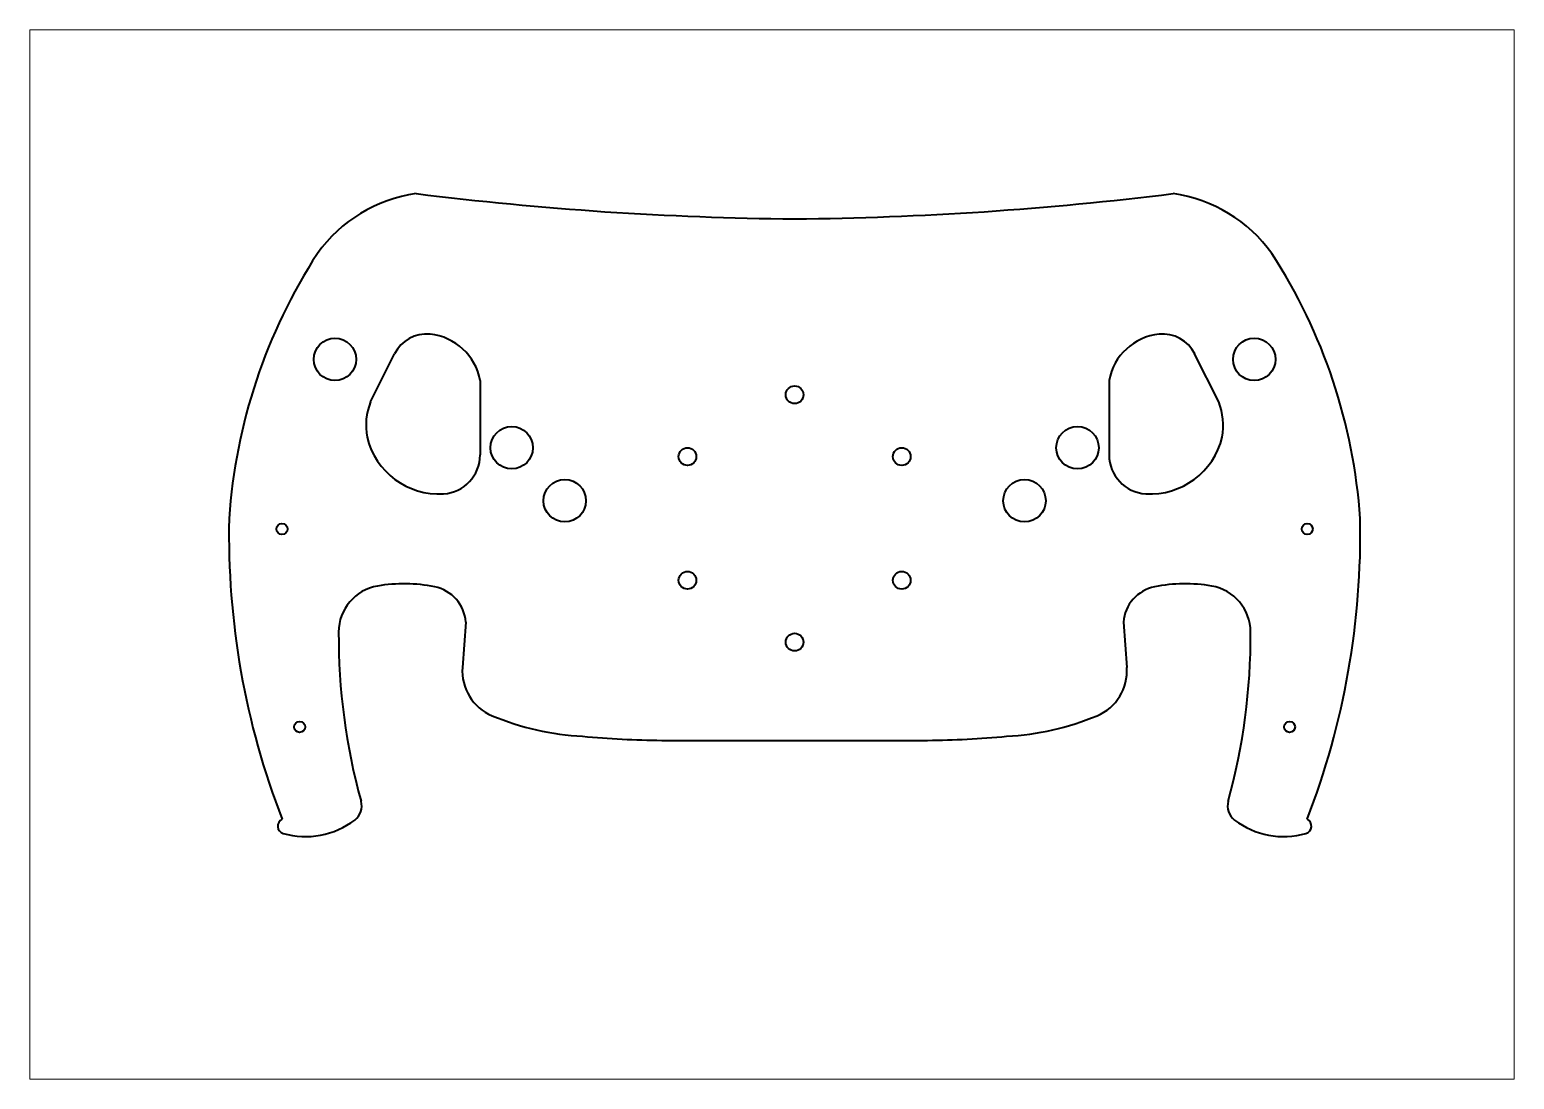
# Paper-space layout 'Sheet' of a CAD drawing. Header units: millimetres. Extents: x 0 to 420, y 0 to 297.
# The model-space entities are those that its viewports show. They can reach past a viewport. Long polylines and large blocks are cut down to what shows.
import ezdxf

# ---------------------------------------------------------------- set-up
doc = ezdxf.new("R2010")
doc.units = ezdxf.units.MM
doc.layers.add('Geometries', color=7, linetype='Continuous')

msp = doc.modelspace()

# ---------------------------------------------------------------- linework, layer by layer
at = {"layer": 'Geometries', "linetype": 'Continuous', "lineweight": 40}
for p, q in [((96.43, 191.71), (103.23, 205.31)), ((336.37, 191.71), (329.57, 205.31)), ((127.43, 197.71), (127.43, 176.66)), ((305.37, 197.71), (305.37, 176.66)), ((123.37, 129.35), (122.43, 116.57)), ((309.43, 129.35), (310.37, 116.57)), ((178.79, 95.9), (254.01, 95.9))]:
    msp.add_line(p, q, dxfattribs=at)
for centre, radius in [((86.37, 203.71), 6), ((346.43, 203.71), 6), ((216.4, 193.7), 2.5), ((136.37, 178.71), 6), ((296.43, 178.71), 6), ((186.09, 176.2), 2.5), ((246.71, 176.2), 2.5), ((151.37, 163.71), 6), ((281.43, 163.71), 6), ((71.37, 155.71), 1.55), ((361.43, 155.71), 1.55), ((186.09, 141.2), 2.5), ((246.71, 141.2), 2.5), ((216.4, 123.7), 2.5), ((76.37, 99.71), 1.55), ((356.43, 99.71), 1.55)]:
    msp.add_circle(centre, radius, dxfattribs=at)
for centre, radius, start, end in [((115.12, 209.56), 41.47, 98.074, 144.4028), ((225.72, 1185.68), 942.28, 262.90277, 269.4334), ((207.08, 1185.68), 942.28, 270.5666, 277.09723), ((317.68, 209.56), 41.47, 35.5972, 81.926), ((214.12, 147.8), 158.1, 147.0859, 176.0442), ((218.68, 147.8), 158.1, 3.9558, 32.9141), ((112.26, 200.79), 10.1, 84.2376, 153.4349), ((111.67, 194.92), 16, 10.0139, 84.2376), ((321.13, 194.92), 16, 95.7624, 169.9861), ((320.54, 200.79), 10.1, 26.5651, 95.7624), ((113.3, 184.97), 18.16, 158.2297, 190.3491), ((319.5, 184.97), 18.16, 349.6509, 21.7703), ((115.84, 186.64), 21, 193.5976, 273.3744), ((316.96, 186.64), 21, 266.6256, 346.4024), ((116.43, 176.66), 11, 273.3744, 0), ((316.37, 176.66), 11, 180, 266.6256), ((280.32, 154.27), 223.96, 178.8656, 201.1199), ((152.48, 154.27), 223.96, 338.8801, 1.1344), ((100.66, 126.5), 13.27, 99.8328, 179.6945), ((105.9, 96.3), 43.92, 78.6115, 99.8328), ((112.4, 128.57), 11, 4.0856, 78.6115), ((320.4, 128.57), 11, 101.3885, 175.9144), ((326.9, 96.3), 43.92, 80.1672, 101.3885), ((332.13, 126.5), 13.27, 0.3055, 80.1672), ((264.31, 125.63), 176.91, 179.6945, 195.3909), ((168.49, 125.63), 176.91, 344.6091, 0.3055), ((136.12, 115.56), 13.73, 175.7734, 247.3883), ((296.68, 115.56), 13.73, 292.6117, 4.2266), ((160.45, 173.97), 77, 247.3883, 267.0083), ((272.35, 173.97), 77, 272.9917, 292.6117), ((181.76, 367.27), 271.38, 264.6434, 269.3732), ((251.04, 367.27), 271.38, 270.6268, 275.3566), ((88.92, 77.35), 5, 307.2854, 15.3909), ((343.88, 77.35), 5, 164.6091, 232.7146), ((72.32, 71.63), 2.15, 115.478, 254.0679), ((78.04, 91.64), 22.96, 254.0679, 307.2854), ((354.76, 91.64), 22.96, 232.7146, 285.9321), ((360.47, 71.63), 2.15, 285.9321, 64.522)]:
    msp.add_arc(centre, radius, start, end, dxfattribs=at)

psp = doc.layouts.new('Sheet')

# ---------------------------------------------------------------- viewports
at = {"layer": '0'}
psp.add_viewport(center=(210, 148.5), size=(420, 297), view_center_point=(210, 148.5), view_height=297, dxfattribs=at)

doc.saveas('drawing.dxf')
